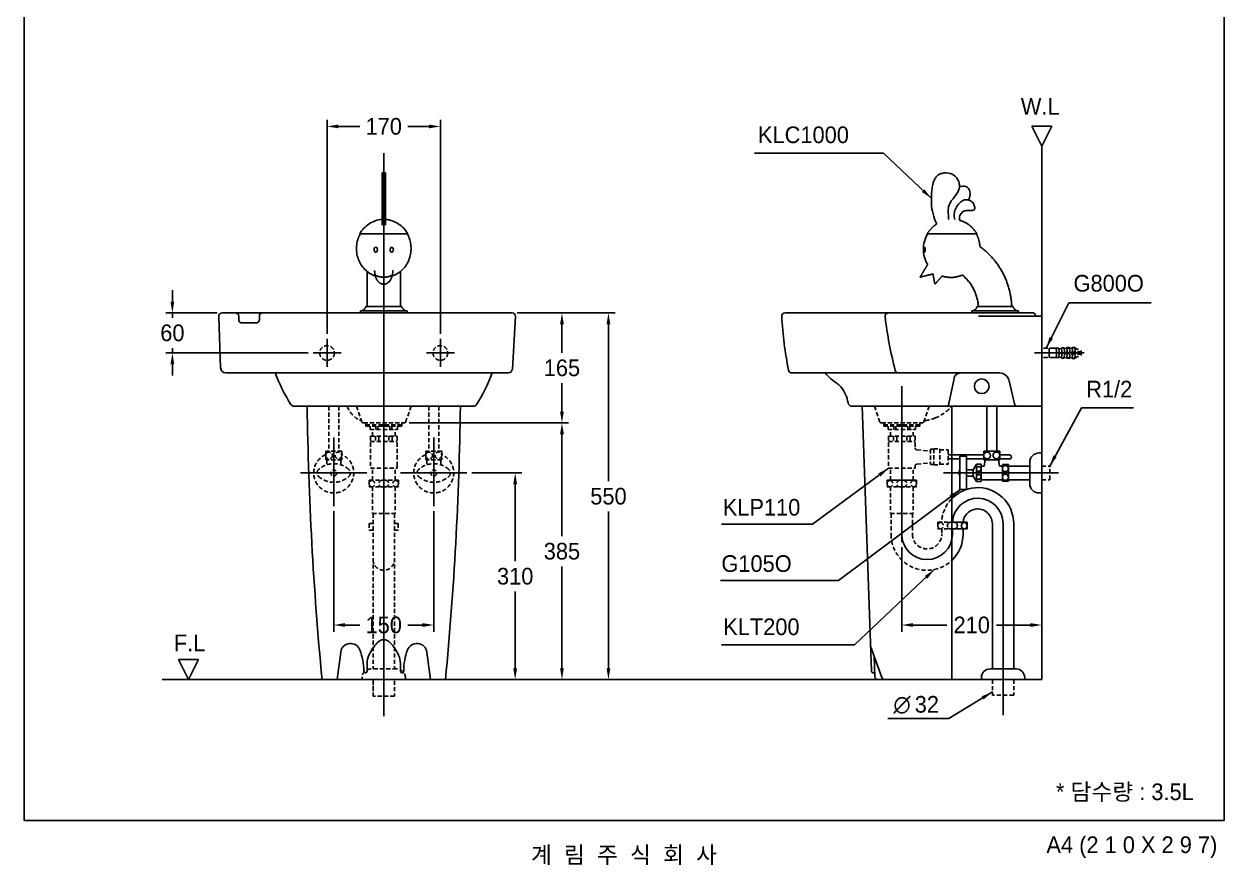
# Model space of a CAD drawing. Header units: millimetres. Extents: x 0 to 3800, y -67 to 2530.
# Drawn here: x 2000 to 3800, y -67 to 1194 of the extents above; entities that cross this region are included whole.
import ezdxf
from ezdxf.enums import TextEntityAlignment as Align
from ezdxf.lldxf.tags import DXFTag

# ---------------------------------------------------------------- set-up
doc = ezdxf.new("R2010")
doc.units = ezdxf.units.MM
doc.linetypes.add('DASHED2', pattern=[9.525, 6.35, -3.175])
for name, color, linetype in [('TEXT', 7, 'Continuous'), ('내부선 및 부속', 4, 'Continuous'), ('도각라인', 7, 'Continuous'), ('외형선', 3, 'Continuous'), ('점선', 6, 'DASHED2'), ('중심선', 1, 'DASHED'), ('치수선', 7, 'Continuous')]:
    doc.layers.add(name, color=color, linetype=linetype)
doc.styles.add('140911', font='HBATANG.TTF', dxfattribs={"height": 23})
doc.styles.add('____', font='')
doc.styles.add('타이틀', font='H2GTRM.TTF', dxfattribs={"height": 25})
doc.styles.get('____').set_extended_font_data('굴림')
tags = doc.linetypes.add('DASHDOT', pattern=[70, 31, -13, 13, -13]).pattern_tags.tags
tags[10:11] = [DXFTag(74, 4), DXFTag(75, 0), DXFTag(340, '0'), DXFTag(46, 0.0), DXFTag(50, 0.0), DXFTag(44, 0.0), DXFTag(45, 0.0)]
tags[8:9] = [DXFTag(74, 4), DXFTag(75, 0), DXFTag(340, '0'), DXFTag(46, 0.0), DXFTag(50, 0.0), DXFTag(44, 0.0), DXFTag(45, 0.0)]
tags[6:7] = [DXFTag(74, 4), DXFTag(75, 0), DXFTag(340, '0'), DXFTag(46, 0.0), DXFTag(50, 0.0), DXFTag(44, 0.0), DXFTag(45, 0.0)]
tags[4:5] = [DXFTag(74, 4), DXFTag(75, 0), DXFTag(340, '0'), DXFTag(46, 0.0), DXFTag(50, 0.0), DXFTag(44, 0.0), DXFTag(45, 0.0)]
tags = doc.linetypes.add('DASHED', pattern=[25.72, 12.86, -12.86]).pattern_tags.tags
tags[6:7] = [DXFTag(74, 4), DXFTag(75, 0), DXFTag(340, '0'), DXFTag(46, 0.0), DXFTag(50, 0.0), DXFTag(44, 0.0), DXFTag(45, 0.0)]
tags[4:5] = [DXFTag(74, 4), DXFTag(75, 0), DXFTag(340, '0'), DXFTag(46, 0.0), DXFTag(50, 0.0), DXFTag(44, 0.0), DXFTag(45, 0.0)]
doc.dimstyles.new('MSADIM', dxfattribs={"dimtxt": 33, "dimasz": 17, "dimexe": 10, "dimexo": 7.5, "dimgap": 10, "dimtad": 0, "dimtih": 1, "dimtoh": 1, "dimdec": 0, "dimzin": 1, "dimdsep": 46, "dimtxsty": '____', "dimcen": 11.25, "dimadec": 0, "dimazin": 0, "dimtfac": 1, "dimtdec": 0, "dimtix": 1, "dimtmove": 0, "dimatfit": 3, "dimfxl": 0, "dimtolj": 1, "dimtzin": 1, "dimarcsym": 0})

# ---------------------------------------------------------------- blocks, each defined once
blk = doc.blocks.new('*D55')
at = {"layer": '치수선', "color": 0, "linetype": 'Continuous', "lineweight": -2}
for p, q in [((2454.6, 729.6), (2454.6, 1050.8)), ((2624.6, 729.6), (2624.6, 1050.8)), ((2471.6, 1040.8), (2503.7, 1040.8)), ((2607.6, 1040.8), (2575.6, 1040.8))]:
    blk.add_line(p, q, dxfattribs=at)
at = {"layer": '치수선', "color": 0, "linetype": 'Continuous'}
for points in [[(2471.6, 1043.6), (2471.6, 1038), (2454.6, 1040.8)], [(2607.6, 1043.6), (2607.6, 1038), (2624.6, 1040.8)]]:
    blk.add_solid(points, dxfattribs=at)
at = {"layer": '치수선', "color": 0, "linetype": 'Continuous', "insert": (2539.6, 1040.8), "char_height": 25, "attachment_point": 5, "style": '____'}
blk.add_mtext('\\A1;170', dxfattribs=at)
blk = doc.blocks.new('*D56')
at = {"layer": '치수선', "color": 0, "linetype": 'Continuous', "lineweight": -2}
for p, q in [((2222.6, 778.1), (2222.6, 795.1)), ((2289.6, 761.1), (2212.6, 761.1)), ((2222.6, 761.1), (2222.6, 753.9)), ((2222.6, 701.1), (2222.6, 708.3)), ((2426.1, 701.1), (2212.6, 701.1)), ((2222.6, 684.1), (2222.6, 667.1))]:
    blk.add_line(p, q, dxfattribs=at)
at = {"layer": '치수선', "color": 0, "linetype": 'Continuous'}
for points in [[(2219.7, 778.1), (2225.4, 778.1), (2222.6, 761.1)], [(2219.7, 684.1), (2225.4, 684.1), (2222.6, 701.1)]]:
    blk.add_solid(points, dxfattribs=at)
at = {"layer": '치수선', "color": 0, "linetype": 'Continuous', "insert": (2222.6, 731.1), "char_height": 25, "attachment_point": 5, "style": '____'}
blk.add_mtext('\\A1;60', dxfattribs=at)
blk = doc.blocks.new('*D57')
at = {"layer": '치수선', "color": 0, "linetype": 'Continuous', "lineweight": -2}
for p, q in [((2739.6, 761.1), (2816.9, 761.1)), ((2806.9, 744.1), (2806.9, 701.4)), ((2806.9, 613.1), (2806.9, 655.7)), ((2577.5, 596.1), (2816.9, 596.1))]:
    blk.add_line(p, q, dxfattribs=at)
at = {"layer": '치수선', "color": 0, "linetype": 'Continuous'}
for points in [[(2804.1, 744.1), (2809.8, 744.1), (2806.9, 761.1)], [(2804.1, 613.1), (2809.8, 613.1), (2806.9, 596.1)]]:
    blk.add_solid(points, dxfattribs=at)
at = {"layer": '치수선', "color": 0, "linetype": 'Continuous', "insert": (2806.9, 678.6), "char_height": 25, "attachment_point": 5, "style": '____'}
blk.add_mtext('\\A1;165', dxfattribs=at)
blk = doc.blocks.new('*D58')
at = {"layer": '치수선', "color": 0, "linetype": 'Continuous', "lineweight": -2}
for p, q in [((2577.5, 596.1), (2816.9, 596.1)), ((2806.9, 579.1), (2806.9, 426.4)), ((2806.9, 228.1), (2806.9, 380.8)), ((2639.6, 211.1), (2816.9, 211.1))]:
    blk.add_line(p, q, dxfattribs=at)
at = {"layer": '치수선', "color": 0, "linetype": 'Continuous'}
for points in [[(2804.1, 579.1), (2809.8, 579.1), (2806.9, 596.1)], [(2804.1, 228.1), (2809.8, 228.1), (2806.9, 211.1)]]:
    blk.add_solid(points, dxfattribs=at)
at = {"layer": '치수선', "color": 0, "linetype": 'Continuous', "insert": (2806.9, 403.6), "char_height": 25, "attachment_point": 5, "style": '____'}
blk.add_mtext('\\A1;385', dxfattribs=at)
blk = doc.blocks.new('*D59')
at = {"layer": '치수선', "color": 0, "linetype": 'Continuous', "lineweight": -2}
for p, q in [((2671.9, 521.1), (2746.8, 521.1)), ((2736.8, 504.1), (2736.8, 388.9)), ((2736.8, 228.1), (2736.8, 343.2)), ((2741, 211.1), (2746.8, 211.1))]:
    blk.add_line(p, q, dxfattribs=at)
at = {"layer": '치수선', "color": 0, "linetype": 'Continuous'}
for points in [[(2733.9, 504.1), (2739.6, 504.1), (2736.8, 521.1)], [(2733.9, 228.1), (2739.6, 228.1), (2736.8, 211.1)]]:
    blk.add_solid(points, dxfattribs=at)
at = {"layer": '치수선', "color": 0, "linetype": 'Continuous', "insert": (2736.8, 366.1), "char_height": 25, "attachment_point": 5, "style": '____'}
blk.add_mtext('\\A1;310', dxfattribs=at)
blk = doc.blocks.new('*D60')
at = {"layer": '치수선', "color": 0, "linetype": 'Continuous', "lineweight": -2}
for p, q in [((2739.6, 761.1), (2886.7, 761.1)), ((2876.7, 744.1), (2876.7, 508.9)), ((2876.7, 228.1), (2876.7, 463.3)), ((2874.5, 211.1), (2886.7, 211.1))]:
    blk.add_line(p, q, dxfattribs=at)
at = {"layer": '치수선', "color": 0, "linetype": 'Continuous'}
for points in [[(2873.8, 744.1), (2879.5, 744.1), (2876.7, 761.1)], [(2873.8, 228.1), (2879.5, 228.1), (2876.7, 211.1)]]:
    blk.add_solid(points, dxfattribs=at)
at = {"layer": '치수선', "color": 0, "linetype": 'Continuous', "insert": (2876.7, 486.1), "char_height": 25, "attachment_point": 5, "style": '____'}
blk.add_mtext('\\A1;550', dxfattribs=at)
blk = doc.blocks.new('*D61')
at = {"layer": '치수선', "color": 0, "linetype": 'Continuous', "lineweight": -2}
for p, q in [((2464.6, 464), (2464.6, 283)), ((2614.6, 464), (2614.6, 283)), ((2481.6, 293), (2503.7, 293)), ((2597.6, 293), (2575.6, 293))]:
    blk.add_line(p, q, dxfattribs=at)
at = {"layer": '치수선', "color": 0, "linetype": 'Continuous'}
for points in [[(2481.6, 295.9), (2481.6, 290.2), (2464.6, 293)], [(2597.6, 295.9), (2597.6, 290.2), (2614.6, 293)]]:
    blk.add_solid(points, dxfattribs=at)
at = {"layer": '치수선', "color": 0, "linetype": 'Continuous', "insert": (2539.6, 293), "char_height": 25, "attachment_point": 5, "style": '____'}
blk.add_mtext('\\A1;150', dxfattribs=at)
blk = doc.blocks.new('*D62')
at = {"layer": '치수선', "color": 0, "linetype": 'Continuous', "lineweight": -2}
for p, q in [((3316.6, 409.6), (3316.6, 283)), ((3333.6, 293), (3384.3, 293)), ((3509.6, 293), (3458.9, 293)), ((3526.6, 293), (3526.6, 283))]:
    blk.add_line(p, q, dxfattribs=at)
at = {"layer": '치수선', "color": 0, "linetype": 'Continuous'}
for points in [[(3333.6, 295.9), (3333.6, 290.2), (3316.6, 293)], [(3509.6, 295.9), (3509.6, 290.2), (3526.6, 293)]]:
    blk.add_solid(points, dxfattribs=at)
at = {"layer": '치수선', "color": 0, "linetype": 'Continuous', "insert": (3421.6, 293), "char_height": 25, "attachment_point": 5, "style": '____'}
blk.add_mtext('\\A1;210', dxfattribs=at)

msp = doc.modelspace()

# ---------------------------------------------------------------- linework, layer by layer
msp.add_line((3299.6, 510.1), (3333.6, 510.1))
at = {"color": 3}
msp.add_line((3484.5, 211.1), (3484.5, 211.1), dxfattribs=at)
at = {"layer": '내부선 및 부속', "linetype": 'Continuous'}
for p, q in [((2322, 756.1), (2322, 751.1)), ((2353, 756.1), (2353, 751.1)), ((2504.6, 761.1), (2574.6, 761.1)), ((2327, 746.1), (2348, 746.1)), ((3201.6, 671.1), (3463, 671.1)), ((3387.4, 625.1), (3395, 663)), ((3477.6, 659.5), (3485.7, 624.9)), ((3444.1, 553.8), (3444.1, 621.1)), ((3459.1, 553.8), (3459.1, 621.1)), ((3391.6, 548.1), (3439.6, 548.1)), ((3391.6, 542.1), (3403.6, 542.1)), ((3403.6, 546.1), (3413.6, 546.1)), ((3403.6, 546.1), (3403.6, 496.1)), ((3413.6, 546.1), (3413.6, 496.1)), ((3413.6, 542.1), (3439.6, 542.1)), ((3439.6, 540.8), (3439.6, 553.8)), ((3439.6, 553.8), (3463.6, 553.8)), ((3439.6, 540.8), (3463.6, 540.8)), ((3440.1, 531.3), (3441.6, 540.8)), ((3441.1, 538.6), (3441.1, 540.8)), ((3461.6, 540.8), (3463.1, 531.3)), ((3462.1, 538.6), (3462.1, 540.8)), ((3463.6, 540.8), (3463.6, 553.8)), ((3463.6, 548.1), (3478.1, 548.1)), ((3463.6, 542.1), (3478.1, 542.1)), ((3522.6, 551.1), (3526.6, 551.1)), ((3526.6, 491.1), (3526.6, 551.1)), ((3413.6, 525.8), (3423.6, 525.8)), ((3428.6, 534.1), (3423.6, 525.8)), ((3423.6, 525.8), (3423.6, 516.3)), ((3428.6, 534.1), (3428.6, 508.1)), ((3428.6, 534.1), (3435.6, 534.1)), ((3435.6, 534.1), (3435.6, 508.1)), ((3435.6, 531.3), (3440.1, 531.3)), ((3441.3, 538.6), (3441.1, 538.6)), ((3462.1, 538.6), (3462, 538.6)), ((3463.1, 531.3), (3467.6, 531.3)), ((3467.6, 533.6), (3476.6, 533.6)), ((3467.6, 533.6), (3467.6, 508.6)), ((3476.6, 533.6), (3476.6, 508.6)), ((3476.6, 531.3), (3508.6, 531.3)), ((3508.6, 537.1), (3508.6, 505.1)), ((3413.6, 516.3), (3423.6, 516.3)), ((3423.6, 516.3), (3428.6, 508.1)), ((3428.6, 508.1), (3435.6, 508.1)), ((3435.6, 510.8), (3467.6, 510.8)), ((3467.6, 508.6), (3476.6, 508.6)), ((3476.6, 510.8), (3508.6, 510.8)), ((3403.6, 496.1), (3413.6, 496.1)), ((3522.6, 491.1), (3526.6, 491.1)), ((3526.6, 503.6), (3526.6, 438.6)), ((3391.6, 447.1), (3414.6, 447.1)), ((3391.6, 437.1), (3414.6, 437.1)), ((3408.6, 437.1), (3408.6, 429.1)), ((3414.6, 447.1), (3414.6, 437.1)), ((3452.5, 445.1), (3452.5, 227.1)), ((3484.5, 445.1), (3484.5, 227.1)), ((2469.6, 211.1), (2475, 252.4)), ((2609.6, 211.1), (2604.3, 252.4)), ((2514.6, 223.6), (2514.6, 235.3)), ((2564.6, 223.6), (2564.6, 235.3)), ((2509.6, 223.6), (2509.6, 224.2)), ((2569.6, 223.6), (2569.6, 224.2)), ((3488, 227.1), (3449, 227.1)), ((3436, 214.1), (3436, 211.1)), ((3501, 214.1), (3501, 211.1)), ((3452.5, 192.6), (3452.5, 188))]:
    msp.add_line(p, q, dxfattribs=at)
for centre, radius in [((3436.6, 651.1), 11), ((3444.6, 547.2), 5), ((3458.6, 547.5), 5), ((3432.1, 527.1), 3.5), ((3472.1, 527.6), 4.5), ((3432.1, 515.1), 3.5), ((3472.1, 514.6), 4.5)]:
    msp.add_circle(centre, radius, dxfattribs=at)
for centre, radius, start, end in [((2317, 756.1), 5, 0, 90), ((2358, 756.1), 5, 90, 180), ((3296.6, 756.1), 5, 90, 186.6977), ((2327, 751.1), 5, 180, 270), ((2348, 751.1), 5, 270, 0), ((3887.6, 825.5), 600, 186.6977, 194.5417), ((3311.6, 676.1), 5, 194.5417, 270), ((3404.8, 661.1), 10, 90, 168.6901), ((3463, 656.1), 15, 13.142, 90), ((3490.6, 626.1), 5, 193.1414, 270), ((3478.1, 545.1), 3, 270, 90), ((3522.6, 537.1), 14, 90, 180), ((3410, 521.1), 7.84, 144.9654, 215.0346), ((3522.6, 505.1), 14, 180, 270), ((3430.5, 445.1), 54, 94.1511, 136.0987), ((3430.5, 445.1), 54, 0, 94.1511), ((3430.5, 445.1), 22, 100.2345, 174.7841), ((3430.5, 445.1), 22, 0, 100.2345), ((3395.1, 442.1), 5, 72.5424, 90), ((3395.1, 442.1), 5, 270, 287.4576), ((3395.1, 442.1), 5, 287.4559, 72.5441), ((3411.1, 442.1), 5, 98.6269, 261.3731), ((3409.6, 442.1), 5, 278.6269, 81.3731), ((3354.6, 429.1), 54, 313.2501, 0), ((2540.9, 256.1), 15, 94.6842, 136.7007), ((2538.4, 256.1), 15, 43.2993, 85.3158), ((2489.9, 250.4), 15, 20.5046, 172.5832), ((2419.6, 224.2), 90, 0, 20.5046), ((2580.9, 218.4), 70, 136.7007, 155.0021), ((2498.4, 218.4), 70, 24.9979, 43.2993), ((2659.6, 224.2), 90, 159.4954, 180), ((2589.4, 250.4), 15, 7.4168, 159.4954), ((2544.6, 235.3), 30, 155.0021, 180), ((2534.6, 235.3), 30, 0, 24.9979), ((2512.1, 223.6), 2.5, 180, 0), ((2567.1, 223.6), 2.5, 180, 0), ((3449, 214.1), 13, 90, 180), ((3488, 214.1), 13, 0, 90)]:
    msp.add_arc(centre, radius, start, end, dxfattribs=at)
for points, degree in [([(2537.1, 971.1), (2539.6, 971.1), (2542.2, 971.1)], 2), ([(3429.4, 879.6), (3392, 879.6), (3354.6, 879.6)], 2), ([(3344, 814.8), (3349.8, 824.2), (3355.5, 833.7)], 2), ([(2526.4, 819.5), (2526.1, 822.2), (2525.8, 824.8)], 2), ([(2539.2, 814.7), (2539.6, 814.7), (2540.1, 814.7)], 2), ([(2553.5, 824.8), (2553.2, 822.2), (2552.9, 819.5)], 2), ([(3366.2, 804.7), (3364.9, 812.1), (3363.5, 819.5)], 2), ([(3377.2, 816.5), (3371.8, 810.3), (3366.4, 804.2)], 2), ([(3366.3, 804.2), (3366.4, 804.1), (3366.3, 804.2), (3366.2, 804.7)], 3), ([(2504.6, 761.1), (2504.6, 762.6), (2504.6, 764.1)], 2), ([(2574.6, 764.1), (2574.6, 762.6), (2574.6, 761.1)], 2), ([(3421.6, 761.1), (3421.6, 762.6), (3421.6, 764.1)], 2), ([(3491.6, 764.1), (3491.6, 762.6), (3491.6, 761.1)], 2)]:
    msp.add_open_spline(points, degree=degree, dxfattribs=at)
for points, degree, knots in [([(2537.1, 971.1), (2537.1, 971.3), (2537.1, 968), (2537.1, 939.3), (2537.1, 914.1), (2537.1, 898.3), (2537.1, 892.7)], 3, [0, 0, 0, 0, 0.131391, 0.455005, 0.789593, 1, 1, 1, 1]), ([(2542.2, 971.1), (2542.2, 971.3), (2542.2, 968), (2542.2, 939.3), (2542.2, 914.1), (2542.2, 898.3), (2542.2, 892.7)], 3, [0, 0, 0, 0, 0.131391, 0.455005, 0.789593, 1, 1, 1, 1]), ([(3387, 901), (3386.8, 902.8), (3386.6, 907.2), (3386.3, 914.2), (3386.8, 921.6), (3389.4, 926.9), (3393.4, 932.4), (3397.9, 937.6), (3402.1, 944.6), (3403.7, 951.3), (3402.4, 958), (3399.4, 963.6), (3393.5, 969.2), (3385.4, 971.6), (3377.3, 970.8), (3371.8, 968.6), (3367.6, 964.6), (3364.8, 959.4), (3362.9, 953), (3361.9, 946.7), (3361.3, 940.3), (3361, 933.5), (3361, 923), (3363, 909.4), (3366.8, 899.4), (3369.2, 894.5)], 3, [0, 0, 0, 0, 0.031801, 0.074655, 0.119373, 0.156428, 0.173508, 0.236459, 0.273032, 0.312549, 0.351508, 0.386518, 0.41993, 0.487567, 0.525196, 0.556541, 0.588233, 0.621066, 0.656085, 0.701939, 0.729444, 0.76603, 0.81836, 0.907657, 1, 1, 1, 1]), ([(3403.2, 950.4), (3404, 950.5), (3408, 951.2), (3416.5, 951.4), (3420, 940.7), (3418.4, 934.1), (3417.1, 931.2), (3416.8, 930.5)], 3, [0, 0, 0, 0, 0.080134, 0.360871, 0.703593, 0.925876, 1, 1, 1, 1]), ([(3403.3, 900), (3402.9, 902.3), (3403.3, 907.1), (3406.5, 911.8), (3409.8, 913.9), (3412.3, 914.5), (3416.1, 914.8), (3419.9, 914.5), (3423.4, 914.8), (3425.5, 915.7), (3426.3, 918), (3425.9, 920.9), (3424.3, 925.2), (3420.5, 929.7), (3415, 931.1), (3410.8, 930.6), (3406.3, 928.8), (3401.3, 924.2), (3396.8, 917.4), (3394.9, 909.3), (3395.5, 903.9), (3396.2, 901.2)], 3, [0, 0, 0, 0, 0.077488, 0.150087, 0.175032, 0.20267, 0.231562, 0.297959, 0.325156, 0.345581, 0.367474, 0.398376, 0.4388, 0.513201, 0.581785, 0.61313, 0.648772, 0.736877, 0.828527, 0.909147, 1, 1, 1, 1]), ([(2503.5, 879.6), (2504.4, 881.1), (2506.3, 884.1), (2510.8, 889.5), (2520.1, 897.4), (2530.2, 900.8), (2537.1, 901.3)], 3, [0, 0, 0, 0, 0.130386, 0.253823, 0.505176, 1, 1, 1, 1]), ([(2542.2, 901.3), (2543.9, 901.2), (2547.3, 900.7), (2553.9, 899), (2565, 893.6), (2572.3, 885.7), (2575.7, 879.6)], 3, [0, 0, 0, 0, 0.122951, 0.246008, 0.494065, 1, 1, 1, 1]), ([(2527, 816.5), (2524, 817.5), (2518.4, 820.2), (2508.6, 828.1), (2500, 841.9), (2497.5, 861.4), (2501.2, 874), (2504.4, 879.6)], 3, [0, 0, 0, 0, 0.121499, 0.244428, 0.494027, 0.747196, 1, 1, 1, 1]), ([(2575.7, 879.6), (2575.7, 879.6), (2575.2, 879.6), (2554.1, 879.6), (2531.3, 879.6), (2507.8, 879.6), (2504.8, 879.6), (2503.5, 879.6)], 3, [0, 0, 0, 0, 0.001224, 0.02078, 0.878326, 0.946966, 1, 1, 1, 1]), ([(2574.9, 879.6), (2576.5, 876.8), (2579, 870.9), (2581.4, 858.2), (2579.3, 842), (2569.1, 825.4), (2558.2, 818.5), (2552.3, 816.5)], 3, [0, 0, 0, 0, 0.124354, 0.251821, 0.504997, 0.755054, 1, 1, 1, 1]), ([(3355.5, 833.7), (3354.4, 835.4), (3352.6, 839), (3349.9, 846.5), (3347.9, 860.5), (3351.2, 872.6), (3355.5, 879.6)], 3, [0, 0, 0, 0, 0.125776, 0.249143, 0.495555, 1, 1, 1, 1]), ([(2528, 859.6), (2528.8, 859.5), (2529.4, 858.7), (2530, 857.2), (2530.2, 856.3), (2530.1, 855.5), (2530, 854.7), (2529.8, 853.9), (2528.9, 852.6), (2528.2, 852.1), (2527.4, 852.3), (2526.6, 852.4), (2526, 853.1), (2525.3, 854.6), (2525.2, 855.5), (2525.3, 856.4), (2525.3, 857.1), (2525.6, 857.9), (2526.4, 859.3), (2527.1, 859.8), (2528, 859.6)], 3, [0, 0, 0, 0, 0.126139, 0.126139, 0.256769, 0.256769, 0.256769, 0.380836, 0.380836, 0.501111, 0.501111, 0.501111, 0.625851, 0.625851, 0.756893, 0.756893, 0.756893, 0.876425, 0.876425, 1, 1, 1, 1]), ([(2551.3, 859.6), (2550.5, 859.5), (2549.9, 858.7), (2549.2, 857.2), (2549.1, 856.3), (2549.2, 855.5), (2549.2, 854.7), (2549.5, 853.9), (2550.4, 852.6), (2551.1, 852.1), (2551.9, 852.3), (2552.7, 852.4), (2553.3, 853.1), (2553.9, 854.6), (2554.1, 855.5), (2554, 856.4), (2553.9, 857.1), (2553.7, 857.9), (2552.9, 859.3), (2552.2, 859.8), (2551.3, 859.6)], 3, [0, 0, 0, 0, 0.126139, 0.126139, 0.256769, 0.256769, 0.256769, 0.380836, 0.380836, 0.501111, 0.501111, 0.501111, 0.625851, 0.625851, 0.756893, 0.756893, 0.756893, 0.876425, 0.876425, 1, 1, 1, 1]), ([(3350.9, 859.6), (3350.6, 859.5), (3350.4, 858.7), (3350.2, 857.2), (3350.2, 856.3), (3350.2, 855.5), (3350.2, 854.7), (3350.3, 853.9), (3350.7, 852.6), (3350.9, 852.1), (3351.2, 852.3), (3351.4, 852.4), (3351.6, 853.1), (3351.7, 854.6), (3351.7, 855.5), (3351.7, 856.4), (3351.7, 857.1), (3351.6, 857.9), (3351.4, 859.3), (3351.2, 859.8), (3350.9, 859.6)], 3, [0, 0, 0, 0, 0.126139, 0.126139, 0.256769, 0.256769, 0.256769, 0.380836, 0.380836, 0.501111, 0.501111, 0.501111, 0.625851, 0.625851, 0.756893, 0.756893, 0.756893, 0.876425, 0.876425, 1, 1, 1, 1]), ([(2542.9, 804.7), (2546, 805.8), (2548.3, 808.1), (2551.5, 813.3), (2552.4, 816.2), (2552.8, 819.1)], 3, [0, 0, 0, 0, 0.507513, 0.507513, 1, 1, 1, 1]), ([(3363.5, 819.5), (3360.2, 818.7), (3356.9, 817.9), (3350.5, 816.3), (3344, 814.7)], 2, [0, 0, 0, 0.336178, 0.336178, 1, 1, 1])]:
    msp.add_open_spline(points, degree=degree, knots=knots, dxfattribs=at)
for points, weights in [([(3354.6, 879.6), (3360.1, 888.8), (3369.2, 894.5)], [1, 0.973296403407, 1]), ([(3403.3, 900), (3407.4, 898.9), (3411.2, 897)], [1, 0.994890011379, 1]), ([(3411.2, 897), (3423, 891.1), (3429.4, 879.6)], [1, 0.95438836606, 1]), ([(3428.5, 879.6), (3433.3, 870.8), (3433.8, 860.9)], [1, 0.974177952378, 1]), ([(3481.6, 770.6), (3479.6, 827.3), (3433.8, 860.9)], [1, 0.899862509174, 1]), ([(2514.6, 770.6), (2514.6, 797), (2514.6, 823.3)], [1, 0.999999979977, 1]), ([(2564.6, 823.3), (2564.7, 797), (2564.7, 770.6)], [1, 0.999999979977, 1]), ([(3407.5, 818), (3392.7, 811.3), (3377.2, 816.5)], [1, 0.931533684457, 1]), ([(3431.6, 770.6), (3429.8, 799.5), (3407.5, 818)], [1, 0.918381147514, 1]), ([(2504.7, 764.2), (2504.7, 764.2), (2504.7, 764.2)], [1, 0.999999341555, 1]), ([(2505, 764.2), (2511.1, 764.6), (2512.6, 770.6)], [1, 0.808018701993, 1]), ([(2566.7, 770.6), (2568.2, 764.6), (2574.3, 764.2)], [1, 0.808009014841, 1]), ([(3421.6, 764.2), (3421.6, 764.2), (3421.7, 764.2)], [1, 0.999999341555, 1]), ([(3421.9, 764.2), (3428.1, 764.6), (3429.5, 770.6)], [1, 0.808018701993, 1]), ([(3483.7, 770.6), (3485.1, 764.8), (3491, 764.2)], [1, 0.819039911413, 1]), ([(3382.4, 621.1), (3386.6, 621), (3387.4, 625.1)], [0.935637300374, 0.743913478726, 1])]:
    msp.add_rational_spline(points, weights, degree=2, dxfattribs=at)
for points, weights, degree, knots in [([(2539.2, 814.7), (2538.3, 814.7), (2537.4, 814.8), (2536.5, 814.9), (2532.8, 815.2), (2530.3, 816.1), (2527.2, 817.7), (2526.5, 818.6), (2526.4, 819.5)], [1, 0.999454868026, 0.999454868026, 1, 1, 1, 1, 1, 1], 3, [0, 0, 0, 0, 0.105924, 0.105924, 0.105924, 0.5421, 0.5421, 1, 1, 1, 1]), ([(2526.4, 819.2), (2526.6, 818.2), (2526.8, 817.1), (2527, 816.1), (2528, 812.7), (2529.8, 809.3), (2535.5, 804.5), (2539.2, 803.4), (2542.9, 804.7)], [1, 0.9984999937, 0.9984999937, 1, 1, 1, 1, 1, 1], 3, [0, 0, 0, 0, 0.123405, 0.123405, 0.123405, 0.55589, 0.55589, 1, 1, 1, 1]), ([(2552.9, 819.5), (2552.8, 818.9), (2552.5, 818.3), (2552, 817.9), (2551.3, 817.2), (2550, 816.5), (2546.1, 815.3), (2543.4, 814.8), (2540.1, 814.7)], [1, 0.957173865269, 0.957173865269, 1, 1, 1, 1, 1, 1], 3, [0, 0, 0, 0, 0.089519, 0.089519, 0.089519, 0.548443, 0.548443, 1, 1, 1, 1]), ([(2504.7, 764.1), (2504.6, 764.1), (2504.6, 764.1), (2504.6, 764.1), (2539.6, 764.1), (2573.1, 764.1), (2574.6, 764.1)], [0.982266230966, 0.990847086995, 1, 0.707106781056, 1, 0.71625969406, 0.982266230966], 2, [0, 0, 0, 0.015625, 0.015625, 0.515625, 0.515625, 1, 1, 1]), ([(2512.6, 770.6), (2512.6, 770.6), (2512.6, 770.6), (2512.6, 770.6), (2539.6, 770.6), (2565.5, 770.6), (2566.7, 770.6)], [0.982266230966, 0.990847086995, 1, 0.707106781056, 1, 0.71625969406, 0.982266230966], 2, [0, 0, 0, 0.015625, 0.015625, 0.515625, 0.515625, 1, 1, 1]), ([(3421.6, 764.1), (3421.6, 764.1), (3421.6, 764.1), (3421.6, 764.1), (3456.6, 764.1), (3491.6, 764.1), (3491.6, 764.1)], [0.982266230966, 0.990847086995, 1, 0.707106781056, 1, 0.707106781056, 1], 2, [0, 0, 0, 0.015385, 0.015385, 0.507692, 0.507692, 1, 1, 1]), ([(3429.6, 770.6), (3429.5, 770.6), (3429.5, 770.6), (3429.5, 770.6), (3456.6, 770.6), (3483.7, 770.6), (3483.7, 770.6)], [0.982266230966, 0.990847086995, 1, 0.707106781056, 1, 0.707106800614, 0.99999996135], 2, [0, 0, 0, 0.015385, 0.015385, 0.507692, 0.507692, 1, 1, 1])]:
    msp.add_rational_spline(points, weights, degree=degree, knots=knots, dxfattribs=at)
at = {"layer": '도각라인', "color": 7}
for p, q in [((2000, 0), (2000, 2530)), ((3800, 2530), (3800, 0)), ((2000, 0), (3800, 0))]:
    msp.add_line(p, q, dxfattribs=at)
at = {"layer": '외형선', "linetype": 'Continuous'}
for p, q in [((3541.6, 1041.1), (3511.6, 1041.1)), ((3511.6, 1041.1), (3526.6, 1011.1)), ((3526.6, 1011.1), (3541.6, 1041.1)), ((3526.6, 1011.1), (3526.6, 211.1)), ((2297.1, 761.1), (2732.1, 761.1)), ((3141.6, 761.1), (3513.6, 761.1)), ((3421.6, 761.1), (3491.6, 761.1)), ((3431.6, 756.1), (3526.6, 756.1)), ((2292.1, 755.9), (2294.9, 678.8)), ((2737.1, 755.8), (2732.5, 676.7)), ((2377, 671.1), (2302.9, 671.1)), ((2702.3, 671.1), (2377, 671.1)), ((2702.3, 671.1), (2726.5, 671.1)), ((3151.6, 671.1), (3201.6, 671.1)), ((2405.4, 621.1), (2673.9, 621.1)), ((3242, 621.1), (3526.6, 621.1)), ((3257, 621.1), (3271.2, 224)), ((3391.6, 211.1), (3391.6, 621.1)), ((3269.8, 261.1), (3286.9, 214.4)), ((2261.9, 241.4), (2231.9, 241.4)), ((2231.9, 241.4), (2246.9, 211.4)), ((2246.9, 211.4), (2261.9, 241.4)), ((3275.4, 245.9), (3276.4, 215.9)), ((3274.2, 221.1), (3274.3, 221.1)), ((3276.3, 219.2), (3276.4, 215.9)), ((2207.4, 211.1), (3526.6, 211.1)), ((2539.6, 211.1), (2447.1, 211.1)), ((2539.6, 211.1), (2632.1, 211.1)), ((3281.4, 211.1), (3391.6, 211.1)), ((3281.4, 211.1), (3391.6, 211.1))]:
    msp.add_line(p, q, dxfattribs=at)
for centre, radius, start, end in [((2297.1, 756.1), 5, 90, 182.0235), ((2732.1, 756.1), 5, 356.6277, 90), ((3141.6, 756.1), 5, 90, 183.2402), ((3513.6, 758.1), 3, 9.5941, 90), ((3519.5, 759.1), 3, 189.5941, 270), ((3735.7, 789.7), 600, 183.2402, 191.0098), ((2302.9, 679.1), 8, 182.0235, 270), ((2611.5, 757.6), 250, 200.2592, 212.3514), ((2467.7, 757.6), 250, 327.6486, 339.7408), ((2726.5, 677.1), 6, 270, 356.6277), ((3151.6, 676.1), 5, 191.0098, 270), ((3280.8, 744), 107.7, 222.6347, 235.1006), ((3202.1, 631.1), 30, 39.7822, 55.1006), ((3186.7, 618.3), 50, 9.0234, 39.7822), ((2405.4, 627.1), 6, 212.3514, 270), ((7424.3, 688.3), 5000, 180.7705, 185.4771), ((-2345, 688.3), 5000, 354.5229, 359.2295), ((2673.9, 627.1), 6, 270, 327.6486), ((3242, 627.1), 6, 189.0234, 270), ((3274.2, 224.1), 3, 182.0454, 270), ((3274.3, 219.1), 2, 2.0454, 90), ((3281.4, 216.1), 5, 182.0454, 270), ((3291.6, 216.1), 5, 200.1111, 270)]:
    msp.add_arc(centre, radius, start, end, dxfattribs=at)
at = {"layer": '점선'}
for p, q in [((3545.3, 708.1), (3526.6, 708.1)), ((3537.6, 708.1), (3537.6, 701.1)), ((3552.2, 708.4), (3545.3, 708.1)), ((3586.6, 703.2), (3545.4, 701.1)), ((3548.2, 708.2), (3548.6, 701.2)), ((3576.3, 708.7), (3548.3, 707.2)), ((3552.2, 708.4), (3552.6, 701.5)), ((3556.2, 708.7), (3560.2, 708.9)), ((3556.2, 708.7), (3556.6, 701.7)), ((3560.2, 708.9), (3560.6, 701.9)), ((3564.2, 709.1), (3568.2, 709.3)), ((3564.2, 709.1), (3564.6, 702.1)), ((3568.2, 709.3), (3568.6, 702.3)), ((3572.2, 709.5), (3576.2, 709.7)), ((3572.2, 709.5), (3572.6, 702.5)), ((3579.6, 701.1), (3574.5, 702.6)), ((3576.2, 709.7), (3576.6, 702.7)), ((3576.3, 708.7), (3586.6, 703.2)), ((3545.3, 694.1), (3526.6, 694.1)), ((3537.6, 694.1), (3537.6, 701.1)), ((3552.2, 693.7), (3545.3, 694.1)), ((3586.6, 698.9), (3545.4, 701.1)), ((3548.2, 693.9), (3548.6, 700.9)), ((3576.3, 693.5), (3548.3, 694.9)), ((3552.2, 693.7), (3552.6, 700.7)), ((3556.2, 693.5), (3556.6, 700.5)), ((3556.2, 693.5), (3560.2, 693.3)), ((3560.2, 693.3), (3560.6, 700.3)), ((3564.2, 693.1), (3564.6, 700.1)), ((3564.2, 693.1), (3568.2, 692.9)), ((3568.2, 692.9), (3568.6, 699.9)), ((3572.2, 692.7), (3572.6, 699.7)), ((3572.2, 692.7), (3576.2, 692.5)), ((3579.6, 701.1), (3574.5, 699.6)), ((3576.2, 692.5), (3576.6, 699.5)), ((3576.3, 693.5), (3586.6, 698.9)), ((2457.1, 621.1), (2457.1, 553.8)), ((2472.1, 621.1), (2472.1, 553.8)), ((2498.6, 621.1), (2506.5, 598.1)), ((2580.6, 621.1), (2572.8, 598.1)), ((2607.1, 621.1), (2607.1, 553.8)), ((2622.1, 621.1), (2622.1, 553.8)), ((3275.6, 621.1), (3283.4, 598.1)), ((3357.6, 621.1), (3351.6, 603.4)), ((2509.3, 596.1), (2570, 596.1)), ((2512.6, 596.1), (2512.6, 591.1)), ((2566.6, 596.1), (2566.6, 591.1)), ((3286.3, 596.1), (3347, 596.1)), ((3289.6, 596.1), (3289.6, 591.1)), ((3343.6, 596.1), (3343.6, 591.1)), ((3351.6, 603.4), (3349.8, 598.1)), ((2512.6, 593.1), (2566.6, 593.1)), ((2512.6, 591.1), (2566.6, 591.1)), ((2519.1, 591.1), (2519.1, 586.1)), ((2519.1, 586.1), (2560.1, 586.1)), ((2519.6, 576.1), (2559.6, 576.1)), ((2519.6, 576.1), (2519.6, 528.1)), ((2522.6, 576.1), (2522.6, 586.1)), ((2527.1, 576.1), (2527.1, 568.1)), ((2527.6, 591.1), (2527.6, 586.1)), ((2530.6, 591.1), (2530.6, 586.1)), ((2532.1, 576.1), (2532.1, 568.1)), ((2547.1, 576.1), (2547.1, 568.1)), ((2548.6, 591.1), (2548.6, 586.1)), ((2551.6, 591.1), (2551.6, 586.1)), ((2552.1, 576.1), (2552.1, 568.1)), ((2556.6, 576.1), (2556.6, 586.1)), ((2559.6, 576.1), (2559.6, 531.3)), ((2560.1, 591.1), (2560.1, 586.1)), ((3289.6, 593.1), (3343.6, 593.1)), ((3289.6, 591.1), (3343.6, 591.1)), ((3296.1, 591.1), (3296.1, 586.1)), ((3296.1, 586.1), (3337.1, 586.1)), ((3296.6, 576.1), (3336.6, 576.1)), ((3296.6, 576.1), (3296.6, 528.1)), ((3299.6, 576.1), (3299.6, 586.1)), ((3304.1, 576.1), (3304.1, 568.1)), ((3304.6, 591.1), (3304.6, 586.1)), ((3307.6, 591.1), (3307.6, 586.1)), ((3309.1, 576.1), (3309.1, 568.1)), ((3324.1, 576.1), (3324.1, 568.1)), ((3325.6, 591.1), (3325.6, 586.1)), ((3328.6, 591.1), (3328.6, 586.1)), ((3329.1, 576.1), (3329.1, 568.1)), ((3333.6, 576.1), (3333.6, 586.1)), ((3336.6, 576.1), (3336.6, 558.8)), ((3337.1, 591.1), (3337.1, 586.1)), ((2519.6, 568.1), (2559.6, 568.1)), ((3296.6, 568.1), (3336.6, 568.1)), ((2476.6, 553.8), (2452.6, 553.8)), ((2452.6, 553.8), (2452.6, 540.8)), ((2476.6, 540.8), (2452.6, 540.8)), ((2454.1, 540.8), (2454.1, 533.4)), ((2475.1, 540.8), (2475.1, 533.4)), ((2476.6, 553.8), (2476.6, 540.8)), ((2626.6, 553.8), (2602.6, 553.8)), ((2602.6, 553.8), (2602.6, 540.8)), ((2626.6, 540.8), (2602.6, 540.8)), ((2604.1, 540.8), (2604.1, 533.4)), ((2625.1, 540.8), (2625.1, 533.4)), ((2626.6, 553.8), (2626.6, 540.8)), ((3339.4, 555.8), (3359.6, 554.1)), ((3359.6, 556.6), (3364.6, 556.6)), ((3359.6, 556.6), (3359.6, 533.6)), ((3364.6, 557.1), (3373.6, 557.1)), ((3364.6, 557.1), (3364.6, 533.1)), ((3373.6, 557.1), (3373.6, 533.1)), ((3373.6, 555.8), (3386.1, 555.8)), ((3386.1, 555.8), (3386.1, 534.3)), ((3386.1, 548.1), (3386.9, 548.1)), ((3386.1, 542.1), (3386.9, 542.1)), ((3386.9, 548.1), (3391.6, 548.1)), ((3386.9, 542.1), (3391.6, 542.1)), ((2519.6, 528.1), (2559.6, 528.1)), ((2522.6, 510.1), (2522.6, 528.1)), ((2556.6, 510.1), (2556.6, 528.1)), ((2559.6, 531.3), (2559.6, 528.1)), ((3296.6, 528.1), (3336.6, 528.1)), ((3299.6, 510.1), (3299.6, 528.1)), ((3333.6, 510.1), (3333.6, 528.1)), ((3336.6, 531.3), (3336.6, 528.1)), ((3339.4, 534.3), (3359.6, 536.1)), ((3359.6, 533.6), (3364.6, 533.6)), ((3364.6, 533.1), (3373.6, 533.1)), ((3373.6, 534.3), (3386.1, 534.3)), ((3526.6, 531.3), (3538.6, 531.3)), ((3538.6, 510.8), (3538.6, 531.3)), ((2517.6, 510.1), (2561.6, 510.1)), ((2517.6, 510.1), (2517.6, 500.1)), ((2561.6, 510.1), (2561.6, 500.1)), ((3294.6, 510.1), (3338.6, 510.1)), ((3294.6, 510.1), (3294.6, 500.1)), ((3338.6, 510.1), (3338.6, 500.1)), ((3526.6, 510.8), (3538.6, 510.8)), ((2517.6, 500.1), (2561.6, 500.1)), ((2522.6, 500.1), (2522.6, 460.1)), ((2556.6, 500.1), (2556.6, 460.1)), ((3294.6, 500.1), (3338.6, 500.1)), ((3299.6, 500.1), (3299.6, 460.1)), ((3333.6, 500.1), (3333.6, 460.1)), ((2522.6, 460.1), (2556.6, 460.1)), ((2523.6, 460.1), (2523.6, 227.1)), ((2555.6, 460.1), (2555.6, 227.1)), ((3299.6, 460.1), (3333.6, 460.1)), ((3300.6, 460.1), (3300.6, 429.1)), ((3332.6, 460.1), (3332.6, 429.1)), ((2517.9, 445.1), (2517.9, 435.1)), ((2523.6, 445.1), (2517.9, 445.1)), ((2523.6, 435.1), (2517.9, 435.1)), ((2561.4, 445.1), (2555.6, 445.1)), ((2561.4, 435.1), (2555.6, 435.1)), ((2561.4, 445.1), (2561.4, 435.1)), ((3370.6, 447.1), (3391.6, 447.1)), ((3370.6, 447.1), (3370.6, 437.1)), ((3370.6, 437.1), (3391.6, 437.1)), ((3376.6, 447.1), (3376.6, 448.2)), ((3376.6, 437.1), (3376.6, 429.1)), ((2559.1, 227.1), (2520.1, 227.1)), ((2507.1, 214.1), (2507.1, 211.1)), ((2523.6, 211.1), (2523.6, 186.5)), ((2523.6, 209.5), (2523.6, 186.5)), ((2555.6, 211.1), (2555.6, 211.1)), ((2555.6, 209.5), (2555.6, 186.5)), ((2572.1, 214.1), (2572.1, 211.1)), ((3452.5, 211), (3452.5, 188)), ((3484.5, 211), (3484.5, 188)), ((2555.6, 186.5), (2523.6, 186.5)), ((3484.5, 188), (3452.5, 188))]:
    msp.add_line(p, q, dxfattribs=at)
at = {"layer": '점선', "flags": 128}
for points in [[(2521.9, 500.1, -0.859727), (2521.9, 510)], [(2521.9, 510, -0.859727), (2521.9, 500.1)], [(3298.9, 500.1, -0.859727), (3298.9, 510)], [(3298.9, 510, -0.859727), (3298.9, 500.1)], [(3374.9, 437.1, -0.859727), (3374.9, 447)], [(3374.9, 447, -0.859727), (3374.9, 437.1)]]:
    msp.add_lwpolyline(points, format="xyb", dxfattribs=at)
at = {"layer": '점선'}
for centre, radius in [((2454.6, 701.1), 11), ((2624.6, 701.1), 11), ((2457.7, 547.2), 5), ((2471.6, 547.5), 5), ((2607.7, 547.2), 5), ((2621.6, 547.5), 5), ((2464.6, 521.1), 4.5), ((2614.6, 521.1), 4.5)]:
    msp.add_circle(centre, radius, dxfattribs=at)
for centre, radius, start, end in [((2521.8, 635.9), 40, 201.712, 245.1197), ((3342.7, 663.9), 65, 291.4677, 318.8319), ((2503.7, 596.9), 3, 21.6277, 65.1197), ((2509.3, 599.1), 3, 201.6277, 270), ((2570, 599.1), 3, 270, 341.222), ((3286.3, 599.1), 3, 198.778, 242.8937), ((3286.3, 599.1), 3, 242.8937, 270), ((3347, 599.1), 3, 270, 341.222), ((3352.4, 596.6), 3, 98.2272, 155.2432), ((3342.7, 663.9), 65, 278.2272, 291.4677), ((3339.6, 558.8), 3, 180, 265.0303), ((2464.6, 521.1), 30, 113.5781, 66.4217), ((2614.6, 521.1), 30, 113.5781, 66.4217), ((2446.6, 521.1), 7, 132.501, 227.499), ((2464.6, 501.4), 33.6, 47.499, 132.501), ((2482.6, 521.1), 7, 312.501, 47.499), ((2596.6, 521.1), 7, 132.501, 227.499), ((2614.6, 501.4), 33.6, 47.499, 132.501), ((2632.6, 521.1), 7, 312.501, 47.499), ((3339.6, 531.3), 3, 94.9697, 180), ((2464.6, 540.7), 33.6, 227.499, 312.501), ((2537.1, 505.1), 5, 90, 270), ((2542.1, 505.1), 5, 270, 90), ((2558.1, 505.1), 5, 98.6269, 261.3731), ((2556.6, 505.1), 5, 278.6269, 81.3731), ((2614.6, 540.7), 33.6, 227.499, 312.501), ((3314.1, 505.1), 5, 90, 270), ((3319.1, 505.1), 5, 270, 90), ((3335.1, 505.1), 5, 98.6269, 261.3731), ((3333.6, 505.1), 5, 278.6269, 81.3731), ((3430.5, 445.1), 54, 136.0987, 176.6714), ((3390.1, 442.1), 5, 134.3525, 225.6475), ((3390.1, 442.1), 5, 90, 134.3525), ((3390.1, 442.1), 5, 225.6475, 270), ((3390.1, 442.1), 5, 269.9983, 270), ((3395.1, 442.1), 5, 270, 270.0017), ((3354.6, 429.1), 54, 180, 313.2501), ((3354.6, 429.1), 22, 180, 0), ((2539.6, 391.1), 16, 180, 0), ((2520.1, 214.1), 13, 90, 180), ((2559.1, 214.1), 13, 0, 90)]:
    msp.add_arc(centre, radius, start, end, dxfattribs=at)
at = {"layer": '중심선', "linetype": 'DASHDOT'}
for p, q in [((2539.6, 156.5), (2539.6, 1000.8)), ((2454.6, 680.1), (2454.6, 722.1)), ((2624.6, 680.1), (2624.6, 722.1)), ((2433.6, 701.1), (2475.6, 701.1)), ((2603.6, 701.1), (2645.6, 701.1)), ((3515.7, 701.1), (3590.4, 701.1)), ((3316.6, 651.2), (3316.6, 417.1)), ((2464.6, 574.5), (2464.6, 471.5)), ((2614.6, 574.5), (2614.6, 471.5)), ((2414.9, 521.1), (2514.4, 521.1)), ((2564.9, 521.1), (2664.4, 521.1)), ((3551.6, 521.1), (3379.3, 521.1)), ((3392.6, 437.1), (3392.6, 429.1)), ((3468.5, 445.1), (3468.5, 158))]:
    msp.add_line(p, q, dxfattribs=at)
for centre, start, end in [((3430.5, 445.1), 0, 176.6714), ((3354.6, 429.1), 180, 0)]:
    msp.add_arc(centre, 38, start, end, dxfattribs=at)

# ---------------------------------------------------------------- texts
at = {"layer": 'TEXT', "style": '타이틀'}
for s, p in [('W.L', (3524.3, 1070.9)), ('F.L', (2248.4, 266.1))]:
    msp.add_text(s, height=25, dxfattribs=at).set_placement(p, align=Align.MIDDLE)
for s, p in [('* 담수량 : 3.5L', (3651.3, 42.9)), ('계  림  주  식  회  사', (2900, -51.7))]:
    msp.add_text(s, height=25, dxfattribs=at).set_placement(p, align=Align.MIDDLE_CENTER)
msp.add_text('A4 (2 1 0 X 2 9 7)', height=25, dxfattribs=at).set_placement((3790, -36.5), align=Align.MIDDLE_RIGHT)
at = {"layer": 'TEXT', "char_height": 25, "width": 380.447, "attachment_point": 1, "line_spacing_factor": 0.963855, "style": '타이틀'}
for s, insert in [('\\A1;KLC1000', (3101, 1040.8)), ('\\A1;G800O', (3574.3, 818.1)), ('\\A1;KLP110', (3048.1, 482.1)), ('\\A1;G105O', (3046.1, 397.7)), ('\\A1;KLT200', (3048.8, 302.9))]:
    msp.add_mtext(s, dxfattribs=dict(at, insert=insert))
at = {"layer": '치수선'}
for s, style, p in [('∅', '140911', (3304.1, 161.5)), ('32', '타이틀', (3336.1, 161.6))]:
    msp.add_text(s, height=25, dxfattribs=dict(at, style=style)).set_placement(p)
at = {"layer": '치수선', "linetype": 'Continuous', "insert": (3593.3, 659.4), "char_height": 25, "width": 380.447, "attachment_point": 1, "line_spacing_factor": 0.963855, "style": '타이틀'}
msp.add_mtext('\\A1;R1/2', dxfattribs=at)

# ---------------------------------------------------------------- dimensions: what is measured, and where the dimension line sits
at = {"layer": '치수선', "linetype": 'Continuous'}
for base, p1, p2, picture, middle in [((2624.6, 1040.8), (2454.6, 722.1), (2624.6, 722.1), '*D55', (2539.6, 1040.8)), ((2614.6, 293), (2464.6, 471.5), (2614.6, 471.5), '*D61', (2539.6, 293))]:
    dim = msp.add_linear_dim(base=base, p1=p1, p2=p2, dimstyle='MSADIM', override={"dimtxt": 25}, dxfattribs=at)
    dim.commit()
    dim.dimension.update_dxf_attribs({"geometry": picture, "text_midpoint": middle, "dimtype": 160})
for base, p1, p2, picture, middle in [((2222.6, 761.1), (2433.6, 701.1), (2297.1, 761.1), '*D56', (2222.6, 731.1)), ((2806.9, 596.1), (2732.1, 761.1), (2570, 596.1), '*D57', (2806.9, 678.6)), ((2806.9, 211.1), (2570, 596.1), (2632.1, 211.1), '*D58', (2806.9, 403.6))]:
    dim = msp.add_linear_dim(base=base, p1=p1, p2=p2, angle=90, dimstyle='MSADIM', override={"dimtxt": 25}, dxfattribs=at)
    dim.commit()
    dim.dimension.update_dxf_attribs({"geometry": picture, "text_midpoint": middle})
for base, p1, p2, picture, middle in [((2876.7, 211.1), (2732.1, 761.1), (2867, 211.1), '*D60', (2876.7, 486.1)), ((2736.8, 211.1), (2664.4, 521.1), (2733.5, 211.1), '*D59', (2736.8, 366.1))]:
    dim = msp.add_linear_dim(base=base, p1=p1, p2=p2, angle=90, dimstyle='MSADIM', override={"dimtxt": 25}, dxfattribs=at)
    dim.commit()
    dim.dimension.update_dxf_attribs({"geometry": picture, "text_midpoint": middle, "dimtype": 160})
dim = msp.add_linear_dim(base=(3526.6, 293), p1=(3316.6, 417.1), p2=(3526.6, 300.5), dimstyle='MSADIM', override={"dimtxt": 25}, dxfattribs=at)
dim.commit()
dim.dimension.update_dxf_attribs({"geometry": '*D62', "text_midpoint": (3421.6, 293)})

# ---------------------------------------------------------------- leaders
for points in [[(3361.1, 932.8), (3289.1, 1000.6), (3095.7, 1000.6)], [(3533.3, 708.5), (3567, 776.1), (3690.7, 776.1)], [(3538.5, 531.3), (3586.3, 619), (3664.3, 619)], [(3296.6, 528.1), (3182.8, 444.1), (3046.3, 444.1)], [(3403.6, 495.7), (3221.9, 359.8), (3044.7, 359.7)], [(3365.4, 376.2), (3245.7, 263.3), (3046.3, 263.3)]]:
    msp.add_leader(points, dimstyle='MSADIM', override={"dimtxt": 25}, dxfattribs=at)
at = {"layer": '치수선'}
msp.add_leader([(3452.5, 192.6), (3387.3, 152.8), (3295.5, 152.8)], dimstyle='MSADIM', dxfattribs=at)

doc.saveas('drawing.dxf')
